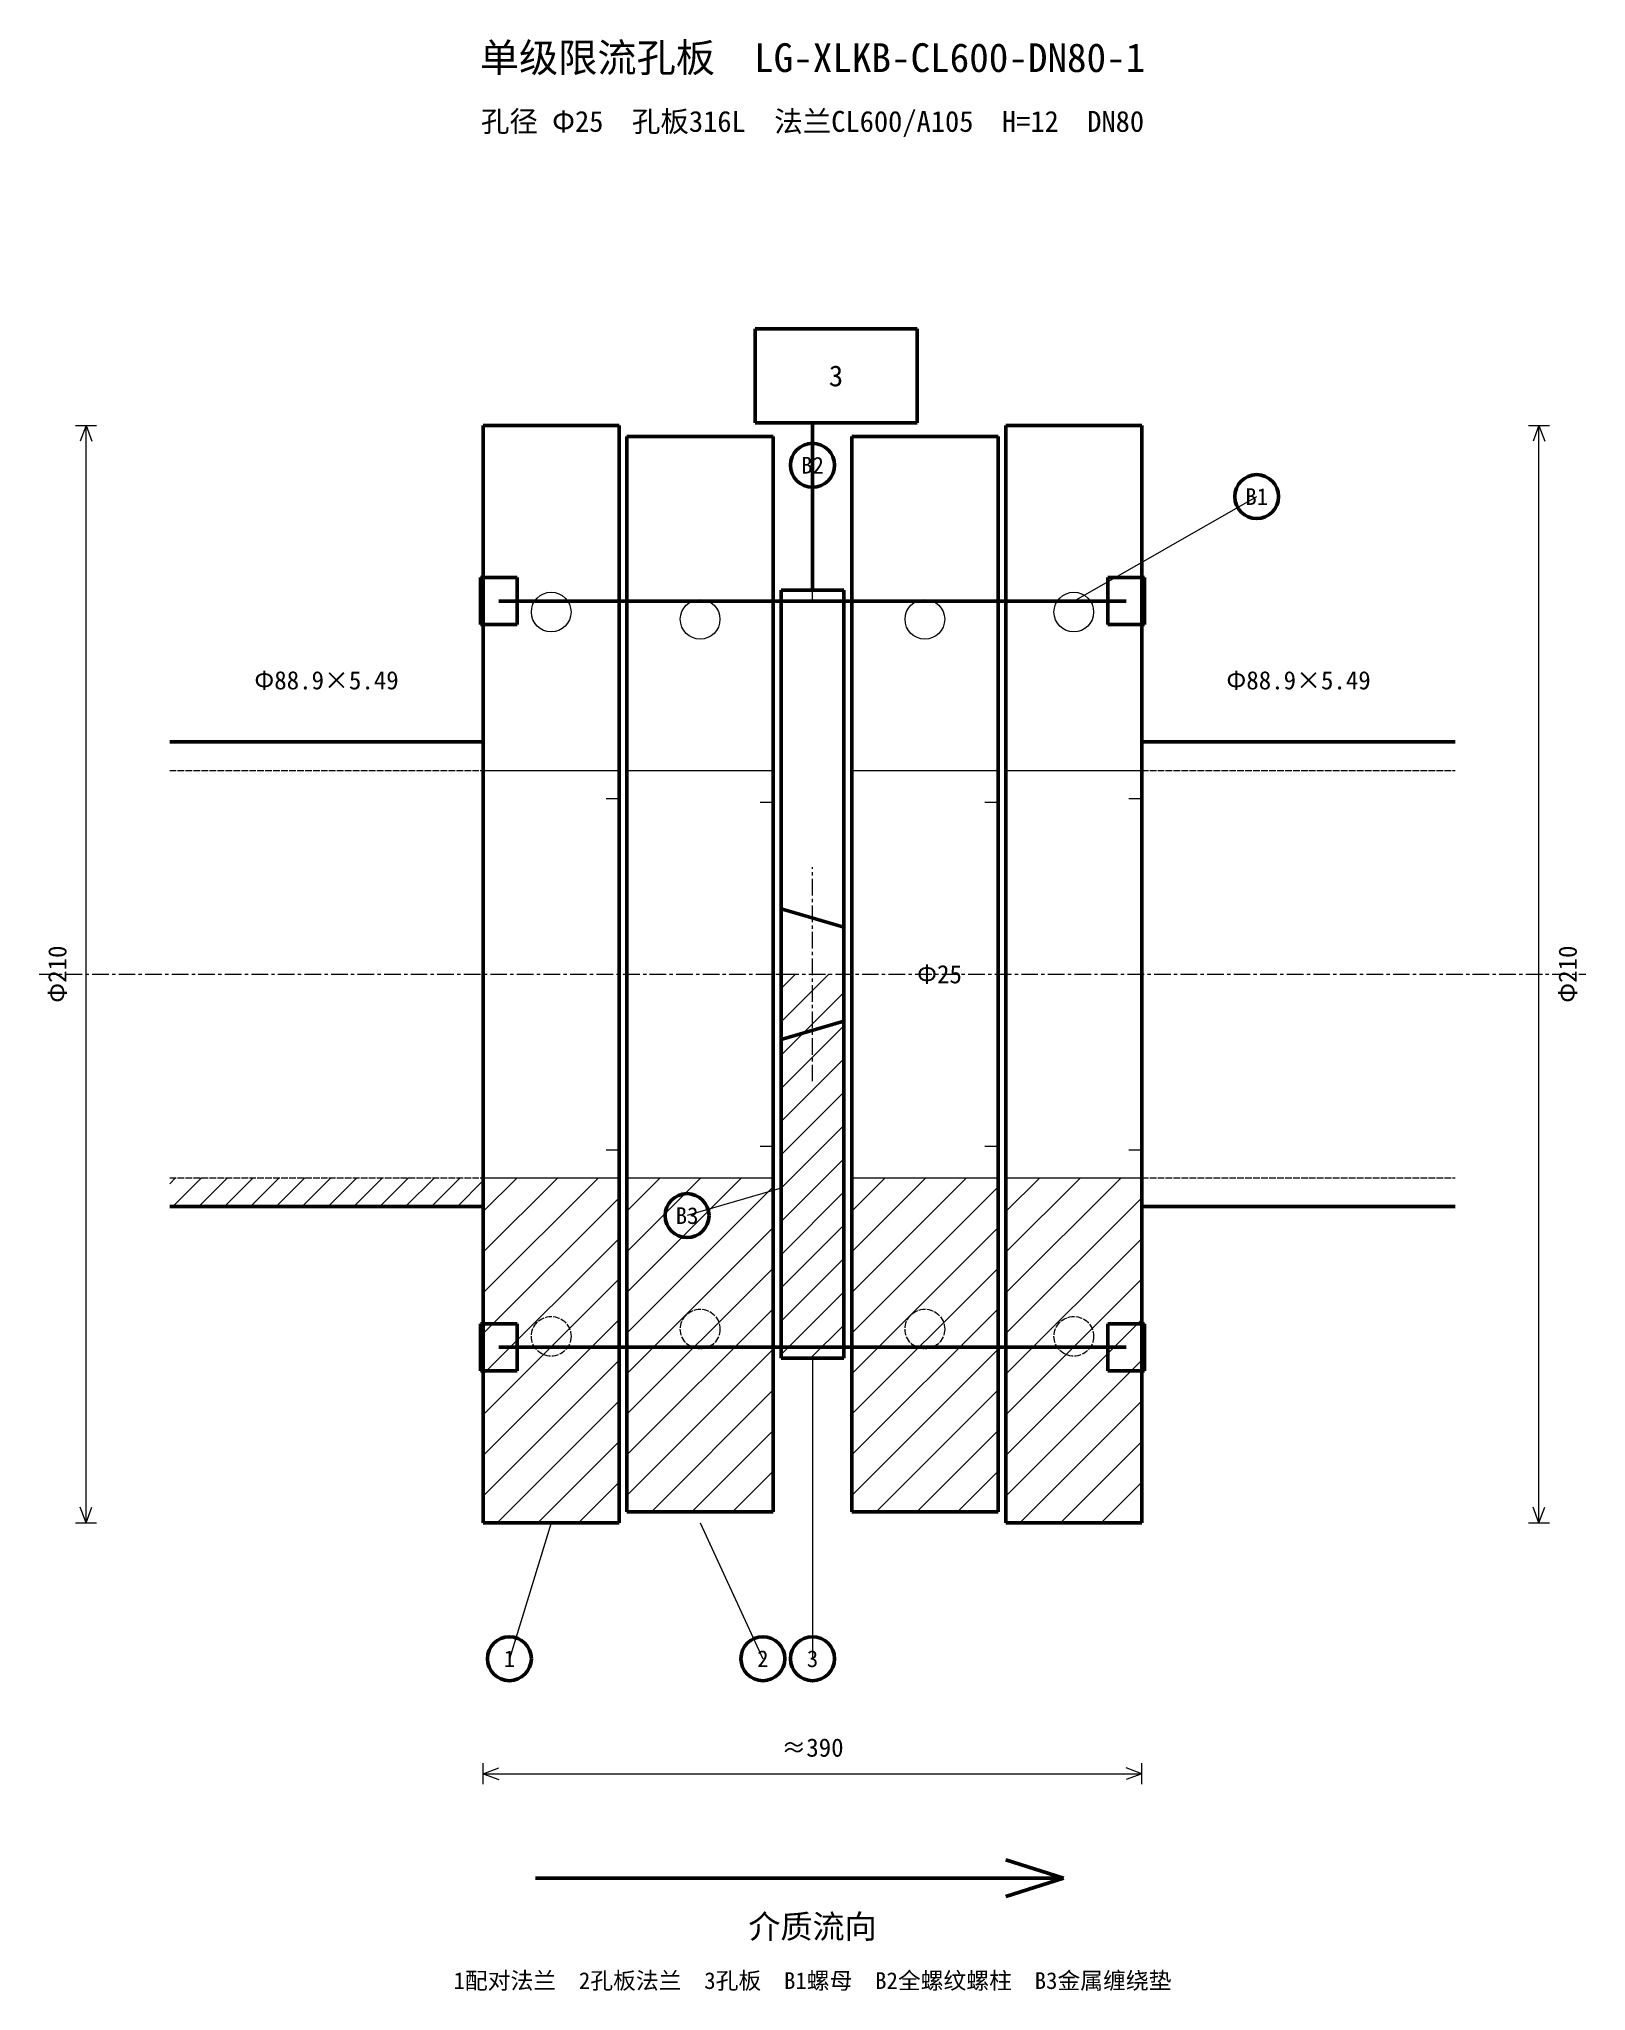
# Model space of a CAD drawing. Header units: millimetres. Extents: x -25 to 271, y -195 to 179.
import ezdxf
from ezdxf.enums import TextEntityAlignment as Align

# ---------------------------------------------------------------- set-up
doc = ezdxf.new("R2010")
doc.units = ezdxf.units.MM
doc.linetypes.add('CENTER', pattern=[5.08, 3.175, -0.635, 0.635, -0.635])
doc.linetypes.add('DASHED', pattern=[1.524, 1.27, -0.254])
for name, color, linetype, lineweight in [('中心线', 1, 'CENTER', 18), ('剖面线', 7, 'Continuous', 13), ('文字', 7, 'Continuous', 18), ('标注', 3, 'Continuous', 18), ('细实线', 7, 'Continuous', 18), ('虚线', 7, 'DASHED', 18), ('轮廓', 7, 'Continuous', 50)]:
    doc.layers.add(name, color=color, linetype=linetype, lineweight=lineweight)
doc.styles.add('CN', font='simhei.ttf')

msp = doc.modelspace()

# ---------------------------------------------------------------- linework, layer by layer
at = {"layer": '中心线', "linetype": 'CENTER', "lineweight": 18}
for p, q in [((123, -20.5), (123, 20.5)), ((-25, 0), (271, 0))]:
    msp.add_line(p, q, dxfattribs=at)
at = {"layer": '剖面线', "lineweight": 13}
for p, q in [((117, -9.13), (126.13, 0)), ((117, -2.77), (119.77, 0)), ((117, -15.5), (129, -3.5)), ((117, -21.86), (129, -9.86)), ((117, -28.22), (129, -16.22)), ((117, -34.59), (129, -22.59)), ((117, -40.95), (129, -28.95)), ((117, -47.32), (129, -35.32)), ((0, -40.1), (1.14, -38.96)), ((0.6, -44.45), (6.09, -38.96)), ((5.55, -44.45), (11.04, -38.96)), ((10.5, -44.45), (15.99, -38.96)), ((15.45, -44.45), (20.94, -38.96)), ((20.4, -44.45), (25.89, -38.96)), ((25.35, -44.45), (30.84, -38.96)), ((30.3, -44.45), (35.79, -38.96)), ((35.25, -44.45), (40.74, -38.96)), ((40.2, -44.45), (45.69, -38.96)), ((45.15, -44.45), (50.64, -38.96)), ((50.1, -44.45), (55.59, -38.96)), ((55.05, -44.45), (60, -39.5)), ((60, -61), (82.04, -38.96)), ((60, -53.22), (74.26, -38.96)), ((60, -45.44), (66.48, -38.96)), ((87.5, -60.9), (109.44, -38.96)), ((87.5, -53.12), (101.66, -38.96)), ((87.5, -45.34), (93.88, -38.96)), ((87.5, -68.67), (115.5, -40.67)), ((130.5, -60.9), (152.44, -38.96)), ((130.5, -53.12), (144.66, -38.96)), ((130.5, -45.34), (136.88, -38.96)), ((130.5, -68.67), (158.5, -40.67)), ((160, -61), (182.04, -38.96)), ((160, -53.22), (174.26, -38.96)), ((160, -45.44), (166.48, -38.96)), ((60, -68.77), (86, -42.77)), ((117, -53.68), (129, -41.68)), ((160, -68.77), (186, -42.77)), ((87.5, -76.45), (115.5, -48.45)), ((117, -60.04), (129, -48.04)), ((130.5, -76.45), (158.5, -48.45)), ((60, -76.55), (86, -50.55)), ((160, -76.55), (186, -50.55)), ((117, -66.41), (129, -54.41)), ((60, -84.33), (86, -58.33)), ((87.5, -84.23), (115.5, -56.23)), ((130.5, -84.23), (158.5, -56.23)), ((160, -84.33), (186, -58.33)), ((117, -72.77), (129, -60.77)), ((60, -92.11), (86, -66.11)), ((87.5, -92.01), (115.5, -64.01)), ((122.64, -73.5), (129, -67.14)), ((130.5, -92.01), (158.5, -64.01)), ((160, -92.11), (186, -66.11)), ((60, -99.89), (86, -73.89)), ((87.5, -99.79), (115.5, -71.79)), ((130.5, -99.79), (158.5, -71.79)), ((160, -99.89), (186, -73.89)), ((62.67, -105), (86, -81.67)), ((92.17, -102.9), (115.5, -79.57)), ((135.17, -102.9), (158.5, -79.57)), ((162.67, -105), (186, -81.67)), ((70.44, -105), (86, -89.44)), ((99.94, -102.9), (115.5, -87.34)), ((142.94, -102.9), (158.5, -87.34)), ((170.44, -105), (186, -89.44)), ((107.72, -102.9), (115.5, -95.12)), ((150.72, -102.9), (158.5, -95.12)), ((78.22, -105), (86, -97.22)), ((178.22, -105), (186, -97.22))]:
    msp.add_line(p, q, dxfattribs=at)
at = {"layer": '标注', "lineweight": 18}
for p, q in [((-18, 105), (-14, 105)), ((-16, 105), (-17.1, 102)), ((-16, -105), (-16, 105)), ((-16, 105), (-14.9, 102)), ((260, 105), (264, 105)), ((262, 105), (260.9, 102)), ((262, -105), (262, 105)), ((262, 105), (263.1, 102)), ((123, 71.4), (123, 97.4)), ((173, 71.4), (208, 91.4)), ((117, -40.96), (99, -46.2)), ((123, -73.5), (123, -131)), ((-16, -105), (-17.1, -102)), ((-16, -105), (-14.9, -102)), ((262, -105), (260.9, -102)), ((262, -105), (263.1, -102)), ((-18, -105), (-14, -105)), ((73, -105), (65, -131)), ((101.5, -105), (113.5, -131)), ((260, -105), (264, -105)), ((60, -155), (60, -151)), ((60, -153), (63, -151.9)), ((60, -153), (186, -153)), ((60, -153), (63, -154.1)), ((186, -153), (183, -151.9)), ((186, -153), (183, -154.1)), ((186, -155), (186, -151))]:
    msp.add_line(p, q, dxfattribs=at)
at = {"layer": '细实线', "lineweight": 18}
for p, q in [((60, 38.96), (86, 38.96)), ((87.5, 38.96), (115.5, 38.96)), ((130.5, 38.96), (158.5, 38.96)), ((160, 38.96), (186, 38.96)), ((83.5, 33.6), (86, 33.6)), ((113, 32.93), (115.5, 32.93)), ((156, 32.93), (158.5, 32.93)), ((183.5, 33.6), (186, 33.6)), ((83.5, -33.6), (86, -33.6)), ((113, -32.93), (115.5, -32.93)), ((156, -32.93), (158.5, -32.93)), ((183.5, -33.6), (186, -33.6)), ((60, -38.96), (86, -38.96)), ((87.5, -38.96), (115.5, -38.96)), ((130.5, -38.96), (158.5, -38.96)), ((160, -38.96), (186, -38.96))]:
    msp.add_line(p, q, dxfattribs=at)
for centre in [(73, 69.3), (101.5, 67.91), (144.5, 67.91), (173, 69.3)]:
    msp.add_circle(centre, 3.8, dxfattribs=at)
at = {"layer": '虚线', "linetype": 'DASHED', "lineweight": 18}
for p, q in [((0, 38.96), (60, 38.96)), ((186, 38.96), (246, 38.96)), ((0, -38.96), (60, -38.96)), ((186, -38.96), (246, -38.96))]:
    msp.add_line(p, q, dxfattribs=at)
for centre in [(73, -69.3), (101.5, -67.91), (144.5, -67.91), (173, -69.3)]:
    msp.add_circle(centre, 3.8, dxfattribs=at)
at = {"layer": '轮廓', "lineweight": 50}
for p, q in [((112, 123.5), (143, 123.5)), ((112, 105.5), (112, 123.5)), ((143, 123.5), (143, 105.5)), ((60, 105), (86, 105)), ((60, -105), (60, 105)), ((86, 105), (86, -105)), ((143, 105.5), (112, 105.5)), ((123, 73.5), (123, 105.5)), ((160, 105), (186, 105)), ((160, -105), (160, 105)), ((186, 105), (186, -105)), ((87.5, 102.9), (115.5, 102.9)), ((87.5, -102.9), (87.5, 102.9)), ((115.5, 102.9), (115.5, -102.9)), ((130.5, 102.9), (158.5, 102.9)), ((130.5, -102.9), (130.5, 102.9)), ((158.5, 102.9), (158.5, -102.9)), ((59.5, 75.9), (66.5, 75.9)), ((59.5, 66.9), (59.5, 75.9)), ((66.5, 75.9), (66.5, 66.9)), ((179.5, 75.9), (186.5, 75.9)), ((179.5, 66.9), (179.5, 75.9)), ((186.5, 75.9), (186.5, 66.9)), ((63, 71.4), (183, 71.4)), ((117, 73.5), (129, 73.5)), ((117, -73.5), (117, 73.5)), ((129, 73.5), (129, -73.5)), ((66.5, 66.9), (59.5, 66.9)), ((186.5, 66.9), (179.5, 66.9)), ((0, 44.45), (60, 44.45)), ((186, 44.45), (246, 44.45)), ((117, 12.5), (117, -12.5)), ((117, 12.5), (129, 9)), ((129, 9), (129, -9)), ((117, -12.5), (129, -9)), ((0, -44.45), (60, -44.45)), ((186, -44.45), (246, -44.45)), ((59.5, -66.9), (66.5, -66.9)), ((59.5, -75.9), (59.5, -66.9)), ((66.5, -66.9), (66.5, -75.9)), ((179.5, -66.9), (186.5, -66.9)), ((179.5, -75.9), (179.5, -66.9)), ((186.5, -66.9), (186.5, -75.9)), ((63, -71.4), (183, -71.4)), ((129, -73.5), (117, -73.5)), ((66.5, -75.9), (59.5, -75.9)), ((186.5, -75.9), (179.5, -75.9)), ((115.5, -102.9), (87.5, -102.9)), ((158.5, -102.9), (130.5, -102.9)), ((86, -105), (60, -105)), ((186, -105), (160, -105)), ((171, -173), (160, -169.5)), ((70, -173), (171, -173)), ((171, -173), (160, -176.5))]:
    msp.add_line(p, q, dxfattribs=at)
for centre in [(123, 97.4), (208, 91.4), (99, -46.2), (65, -131), (113.5, -131), (123, -131)]:
    msp.add_circle(centre, 4.2, dxfattribs=at)

# ---------------------------------------------------------------- texts
at = {"layer": '文字', "style": 'CN'}
for s, height, p in [('单级限流孔板  LG-XLKB-CL600-DN80-1', 5.5, (123, 171)), ('孔径 Φ25  孔板316L  法兰CL600/A105  H=12  DN80', 4, (123, 160)), ('Φ88.9×5.49', 3.5, (30, 53.45)), ('Φ88.9×5.49', 3.5, (216, 53.45)), ('≈390', 3.5, (123, -150.8))]:
    msp.add_text(s, height=height, dxfattribs=at).set_placement(p, align=Align.BOTTOM_CENTER)
for s, height, p in [('3', 4, (127.5, 114.5)), ('B2', 3.2, (123, 97.4)), ('B1', 3.2, (208, 91.4)), ('B3', 3.2, (99, -46.2)), ('1', 3.2, (65, -131)), ('2', 3.2, (113.5, -131)), ('3', 3.2, (123, -131))]:
    msp.add_text(s, height=height, dxfattribs=at).set_placement(p, align=Align.MIDDLE_CENTER)
for p in [(-21.5, 0), (267.5, 0)]:
    msp.add_text('Φ210', height=3.5, rotation=90, dxfattribs=at).set_placement(p, align=Align.MIDDLE_CENTER)
msp.add_text('Φ25', height=3.5, dxfattribs=at).set_placement((143, 0), align=Align.MIDDLE_LEFT)
for s, height, p in [('介质流向', 4.5, (123, -180)), ('1配对法兰  2孔板法兰  3孔板  B1螺母  B2全螺纹螺柱  B3金属缠绕垫', 3.2, (123, -191))]:
    msp.add_text(s, height=height, dxfattribs=at).set_placement(p, align=Align.TOP_CENTER)

doc.saveas('drawing.dxf')
